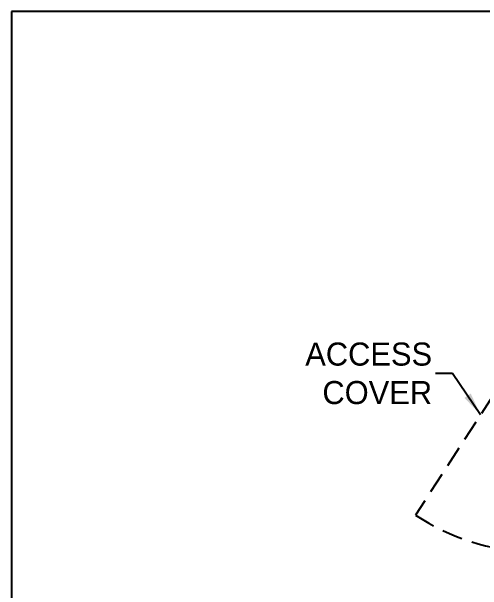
# Model space of a CAD drawing. Header units: inches. Extents: x 0 to 234, y -37 to 292.
# Drawn here: x 0 to 11.33, y -13.92 to 0 of the extents above; entities that cross this region are included whole.
import ezdxf

# ---------------------------------------------------------------- set-up
doc = ezdxf.new("R2010")
doc.units = ezdxf.units.IN
doc.header["$MEASUREMENT"] = 0
doc.linetypes.add('HIDDEN', pattern=[0.075, 0.05, -0.025])
doc.layers.get('0').update_dxf_attribs({"lineweight": 25})
doc.layers.add('NOTES', color=7, linetype='Continuous', lineweight=25)
doc.layers.add('ZOOM BOUNDARY', color=40, linetype='Continuous', lineweight=25, plot=False)
doc.styles.add('DIM', font='ARRomD.shx')
doc.styles.get("Standard").update_dxf_attribs({"font": 'ARRomD.shx', "height": 0.36})
doc.dimstyles.get("Standard").update_dxf_attribs({"dimscale": 0, "dimtxt": 0.36, "dimasz": 0.4, "dimexe": 0.05, "dimexo": 0.2, "dimgap": 0.125, "dimtad": 0, "dimdec": 5, "dimzin": 0, "dimdsep": 46, "dimlunit": 4, "dimtxsty": 'DIM', "dimcen": 0.09, "dimclrd": 256, "dimclre": 256, "dimclrt": 256, "dimadec": 0, "dimazin": 0, "dimtfac": 1, "dimtdec": 4, "dimtofl": 0, "dimtmove": 0, "dimatfit": 3, "dimfxl": 1, "dimfrac": 2, "dimtolj": 1, "dimtzin": 0, "dimlwd": -1, "dimlwe": -1, "dimarcsym": 0})

msp = doc.modelspace()

# ---------------------------------------------------------------- linework, layer by layer
at = {"linetype": 'HIDDEN', "ltscale": 10}
msp.add_line((12.799905, -7.35352), (9.719184, -12.108678), dxfattribs=at)
msp.add_arc((12.799905, -7.35352), 5.665895, 237.0620362, 266.9749881, dxfattribs=at)
at = {"layer": 'ZOOM BOUNDARY'}
msp.add_lwpolyline([(0, 0), (0, -36.983197), (25.603065, -36.983197), (25.603065, 0)], close=True, dxfattribs=at)

# ---------------------------------------------------------------- texts
at = {"layer": 'NOTES', "insert": (10.117064, -8.700681), "char_height": 0.555, "attachment_point": 6}
msp.add_mtext('{\\FARROMD.SHX|c0;ACCESS\\PCOVER}', dxfattribs=at)

# ---------------------------------------------------------------- leaders
at = {"layer": 'NOTES', "annotation_type": 0, "has_hookline": 1, "hookline_direction": 1, "text_width": 3.068192}
msp.add_leader([(11.282593, -9.695523), (10.609112, -8.700681), (10.200284, -8.700681)], dimstyle='Standard', override={"dimscale": 1.387, "dimtxt": 0.138889, "dimasz": 0.4, "dimexe": 0.05, "dimexo": 0.05, "dimgap": 0.06, "dimdec": 3, "dimlfac": 8, "dimtdec": 3}, dxfattribs=at)

doc.saveas('drawing.dxf')
